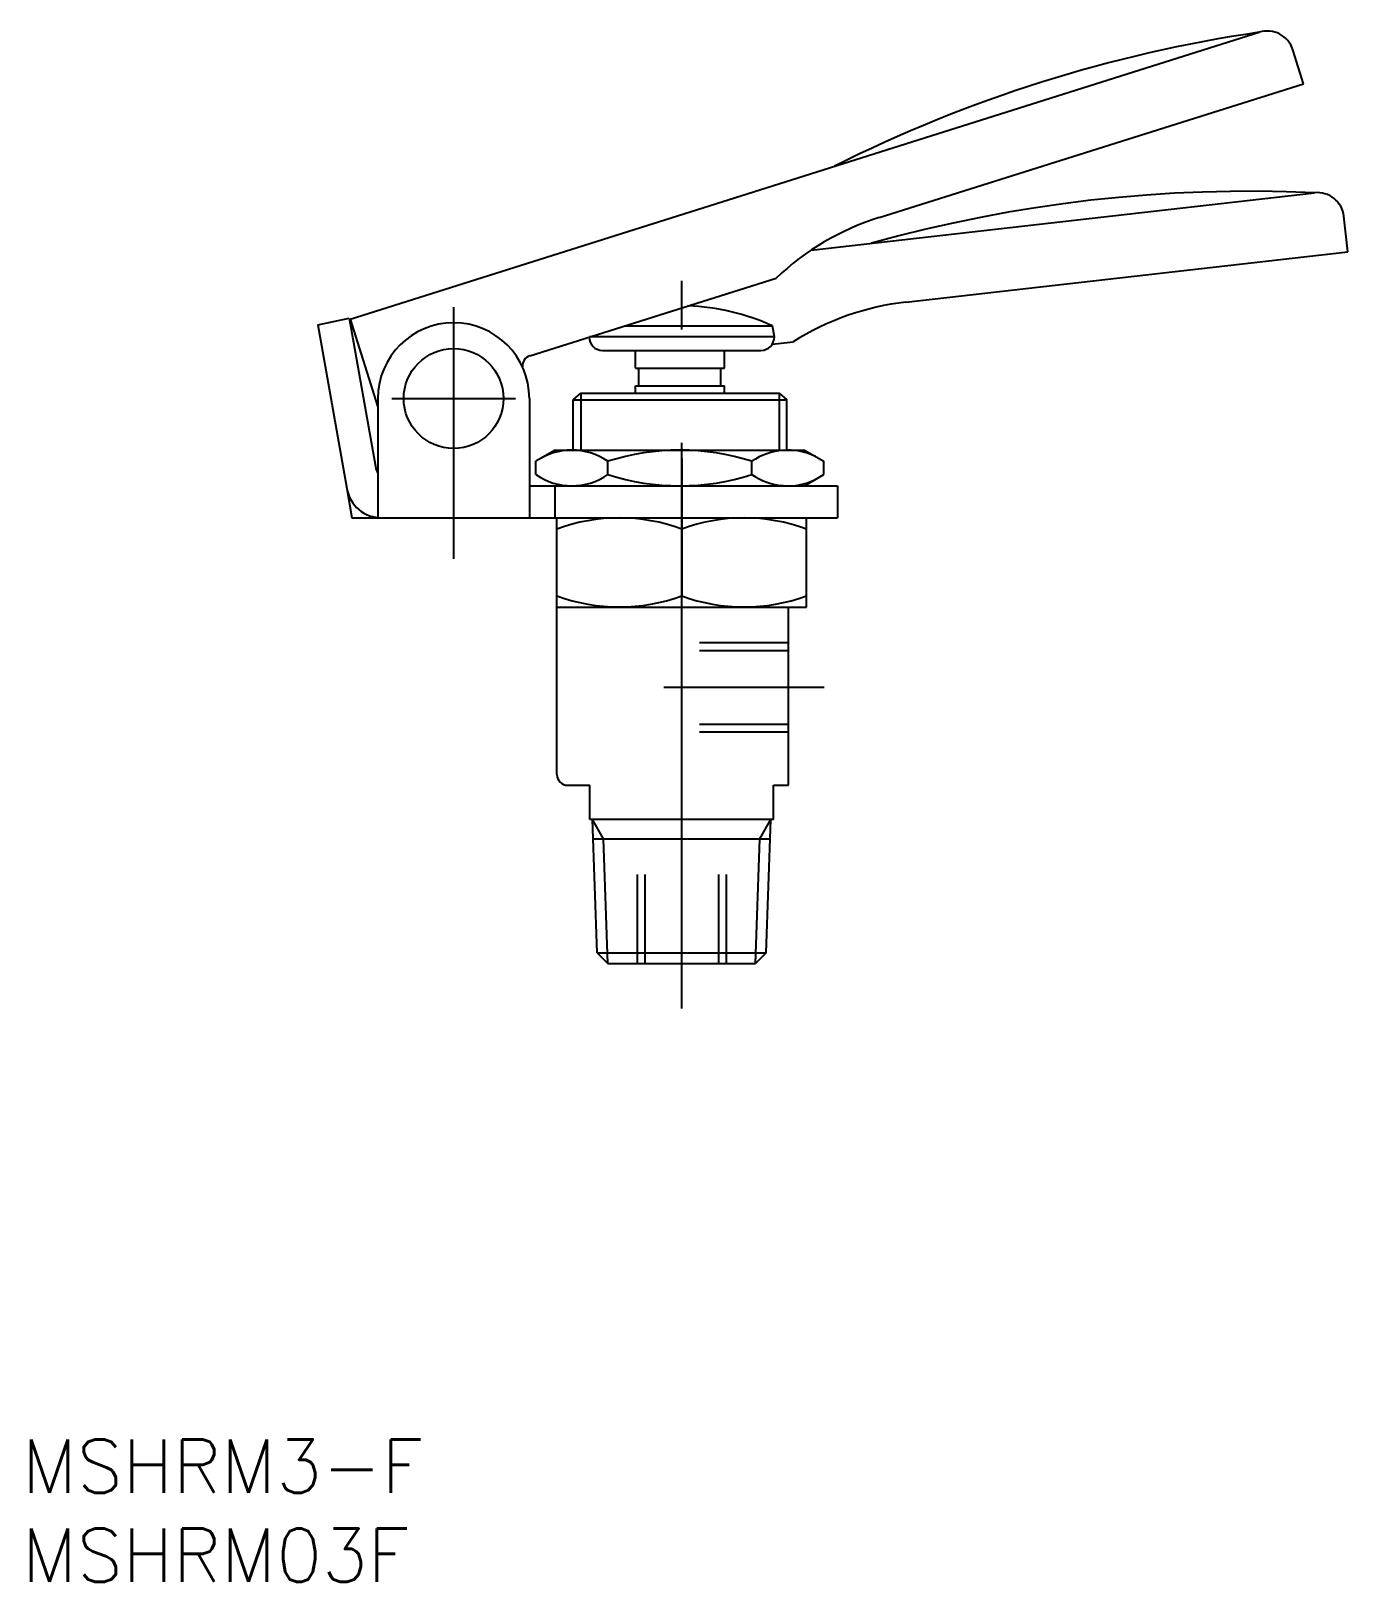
# Model space of a CAD drawing. Extents: x -36.5 to 37.4, y -34.7 to 52.3.
import ezdxf

# ---------------------------------------------------------------- set-up
doc = ezdxf.new("R2010")
doc.units = 0
for name, pattern in [('CENTER', [50.8, 31.75, -6.35, 6.35, -6.35]), ('DASHED', [19.05, 12.7, -6.35]), ('PHANTOM', [63.5, 31.75, -6.35, 6.35, -6.35, 6.35, -6.35])]:
    doc.linetypes.add(name, pattern=pattern)
doc.layers.get('0').update_dxf_attribs({"linetype": 'CONTINUOUS'})
doc.layers.add('CENTER', color=1, linetype='CENTER')
doc.styles.get("Standard").update_dxf_attribs({"font": 'txt.shx', "height": 3, "bigfont": 'bigfont.shx'})

# ---------------------------------------------------------------- blocks, each defined once
blk = doc.blocks.new('*U6')
at = {"color": 7, "linetype": 'CONTINUOUS'}
blk.add_text('MSHRM3-F', height=3, dxfattribs=at).set_placement((-37.033, -29.698))
blk = doc.blocks.new('*U7')
at = {"color": 7, "linetype": 'CONTINUOUS'}
blk.add_text('MSHRM03F', height=3, dxfattribs=at).set_placement((-37.033, -34.698))

msp = doc.modelspace()

# ---------------------------------------------------------------- linework, layer by layer
at = {"color": 7, "linetype": 'CONTINUOUS'}
for p, q in [((-18.61, 36.156), (32.418, 52.245)), ((34.901, 49.358), (34.3, 51.265)), ((11.086, 41.849), (34.901, 49.358)), ((-8.523, 34.094), (5.302, 38.452)), ((-20.419, 35.822), (-18.657, 36.197)), ((-20.419, 35.822), (-18.802, 26.653)), ((-18.657, 36.197), (-17.194, 27.902)), ((-18.61, 36.156), (-17.05, 31.209)), ((-3.202, 35.771), (5.09, 35.771)), ((5.2, 35.15), (5.09, 35.771)), ((5.2, 35.15), (-5.173, 35.15)), ((-4.45, 34.4), (4.45, 34.4)), ((-2.6, 33.4), (-2.6, 34.4)), ((2.4, 33.4), (2.4, 34.4)), ((-2.6, 33.4), (2.4, 33.4)), ((-2.4, 32.4), (-2.4, 33.4)), ((2.2, 32.4), (2.2, 33.4)), ((-2.6, 32.4), (2.4, 32.4)), ((-2.6, 32), (-2.6, 32.4)), ((2.4, 32), (2.4, 32.4)), ((-17.05, 31.697), (-17.05, 25)), ((-8.55, 31.697), (-8.55, 25)), ((-6.1, 31.629), (-5.667, 32)), ((-6.1, 28.8), (-6.1, 31.629)), ((-6.1, 31.629), (5.9, 31.629)), ((-5.667, 32), (5.467, 32)), ((5.467, 32), (5.9, 31.629)), ((5.9, 28.8), (5.9, 31.629)), ((-7.1, 28.8), (-8.183, 28.175)), ((-7.1, 28.8), (6.9, 28.8)), ((-6.1, 28.8), (5.9, 28.8)), ((6.9, 28.8), (7.983, 28.175)), ((-8.183, 27.425), (-8.183, 28.175)), ((-4.141, 27.425), (-4.141, 28.175)), ((3.941, 27.425), (3.941, 28.175)), ((7.983, 27.425), (7.983, 28.175)), ((6.9, 26.8), (7.983, 27.425)), ((-18.802, 26.653), (-18.51, 25)), ((-8.55, 26.8), (8.75, 26.8)), ((-7.118, 26.8), (-7.118, 25)), ((-7.1, 26.8), (6.9, 26.8)), ((8.75, 26.8), (8.75, 25)), ((-18.51, 25), (-17.05, 25)), ((-17.05, 25), (8.75, 25)), ((-7, 10.6), (-7, 25)), ((-7, 25), (7, 25)), ((-7, 10.6), (-7, 24.7)), ((-3.5, 25), (3.5, 25)), ((0, 24.375), (0, 20.625)), ((7, 20), (7, 25)), ((-7, 20), (7, 20)), ((6, 10), (6, 20)), ((-6.4, 10), (-5.15, 10)), ((-5.15, 8.071), (-5.15, 10)), ((5.15, 10), (6, 10)), ((5.15, 8.071), (5.15, 10)), ((5.15, 8.071), (-5.15, 8.071)), ((5.15, 8.071), (-5.15, 8.071)), ((-4.746, 0.602), (-5.007, 8.071)), ((4.746, 0.602), (5.007, 8.071)), ((-4.97, 7), (4.97, 7)), ((-4.746, 0.602), (-4.144, 0)), ((-4.746, 0.602), (4.746, 0.602)), ((4.746, 0.602), (4.144, 0)), ((-4.144, 0), (4.144, 0)), ((-3.941, 0), (3.941, 0))]:
    msp.add_line(p, q, dxfattribs=at)
at = {"color": 3, "linetype": 'PHANTOM'}
for p, q in [((7.274, 40.022), (35.508, 43.239)), ((37.395, 39.932), (37.168, 41.919)), ((12.584, 37.105), (37.395, 39.932)), ((5.078, 34.74), (6.258, 34.874))]:
    msp.add_line(p, q, dxfattribs=at)
at = {"color": 3, "linetype": 'CONTINUOUS'}
for p, q in [((-5.667, 32), (-5.667, 28.805)), ((5.467, 32), (5.467, 28.8)), ((-4.389, 7), (-5.007, 8.071)), ((4.389, 7), (5.007, 8.071)), ((-4.144, 0), (-4.389, 7)), ((4.144, 0), (4.389, 7))]:
    msp.add_line(p, q, dxfattribs=at)
at = {"color": 3, "linetype": 'DASHED'}
for p, q in [((1, 18), (6, 18)), ((1, 17.567), (6, 17.567)), ((1, 13.433), (6, 13.433)), ((1, 13), (6, 13)), ((-2.5, 5), (-2.5, 0)), ((-2.067, 5), (-2.067, 0)), ((2.067, 5), (2.067, 0)), ((2.5, 5), (2.5, 0))]:
    msp.add_line(p, q, dxfattribs=at)
at = {"color": 7, "linetype": 'CONTINUOUS'}
msp.add_circle((-12.8, 31.697), 2.8, dxfattribs=at)
for centre, radius, start, end in [((43.852, -25.602), 78.683, 98.35556, 116.64444), ((32.869, 50.814), 1.5, 17.5, 107.5), ((15.597, 27.544), 15, 107.5, 133.34193), ((-0.1, 24.4), 12.5, 65.46595, 87.92855), ((-12.8, 31.697), 4.25, 0, 180), ((-4.45, 35.15), 0.75, 180.65975, 270), ((4.45, 35.15), 0.75, 270, 0), ((-8.342, 33.521), 0.6, 107.5, 184.27731), ((-6.162, 25.222), 3.578, 55.61575, 124.38425), ((-0.1, 15.425), 13.375, 72.41205, 107.58795), ((5.962, 25.222), 3.578, 64.38425, 124.38425), ((-15.881, 28.133), 1.333, 190, 208.77144), ((-6.162, 30.378), 3.578, 235.61575, 304.38425), ((-0.1, 40.175), 13.375, 252.41205, 287.58795), ((5.962, 30.378), 3.578, 235.61575, 295.61575), ((-16.832, 27), 2, 190, 270), ((-3.5, 14.875), 10.124, 69.77419, 110.22581), ((3.5, 14.875), 10.124, 69.77419, 110.22581), ((-3.5, 30.125), 10.124, 249.77419, 290.22581), ((3.5, 30.125), 10.124, 249.77419, 290.22581), ((-6.4, 10.6), 0.6, 180, 270)]:
    msp.add_arc(centre, radius, start, end, dxfattribs=at)
at = {"color": 3, "linetype": 'PHANTOM'}
for centre, radius, start, end in [((31.878, -35.359), 78.683, 87.35556, 105.64444), ((35.678, 41.749), 1.5, 6.5, 96.5), ((14.283, 22.202), 15, 96.5, 122.34193)]:
    msp.add_arc(centre, radius, start, end, dxfattribs=at)
at = {"layer": 'CENTER', "color": 1, "linetype": 'CENTER'}
for p, q in [((0, -2.533), (0, 38.293)), ((-12.8, 36.825), (-12.8, 22.698)), ((-16.267, 31.697), (-9.333, 31.697)), ((0, 28.325), (0, 23.591)), ((0, 28.325), (0, 23.591)), ((-1, 15.5), (8, 15.5))]:
    msp.add_line(p, q, dxfattribs=at)

# ---------------------------------------------------------------- block references
at = {"color": 7, "linetype": 'CONTINUOUS'}
for name in ['*U6', '*U7']:
    msp.add_blockref(name, (0, 0), dxfattribs=at)

doc.saveas('drawing.dxf')
